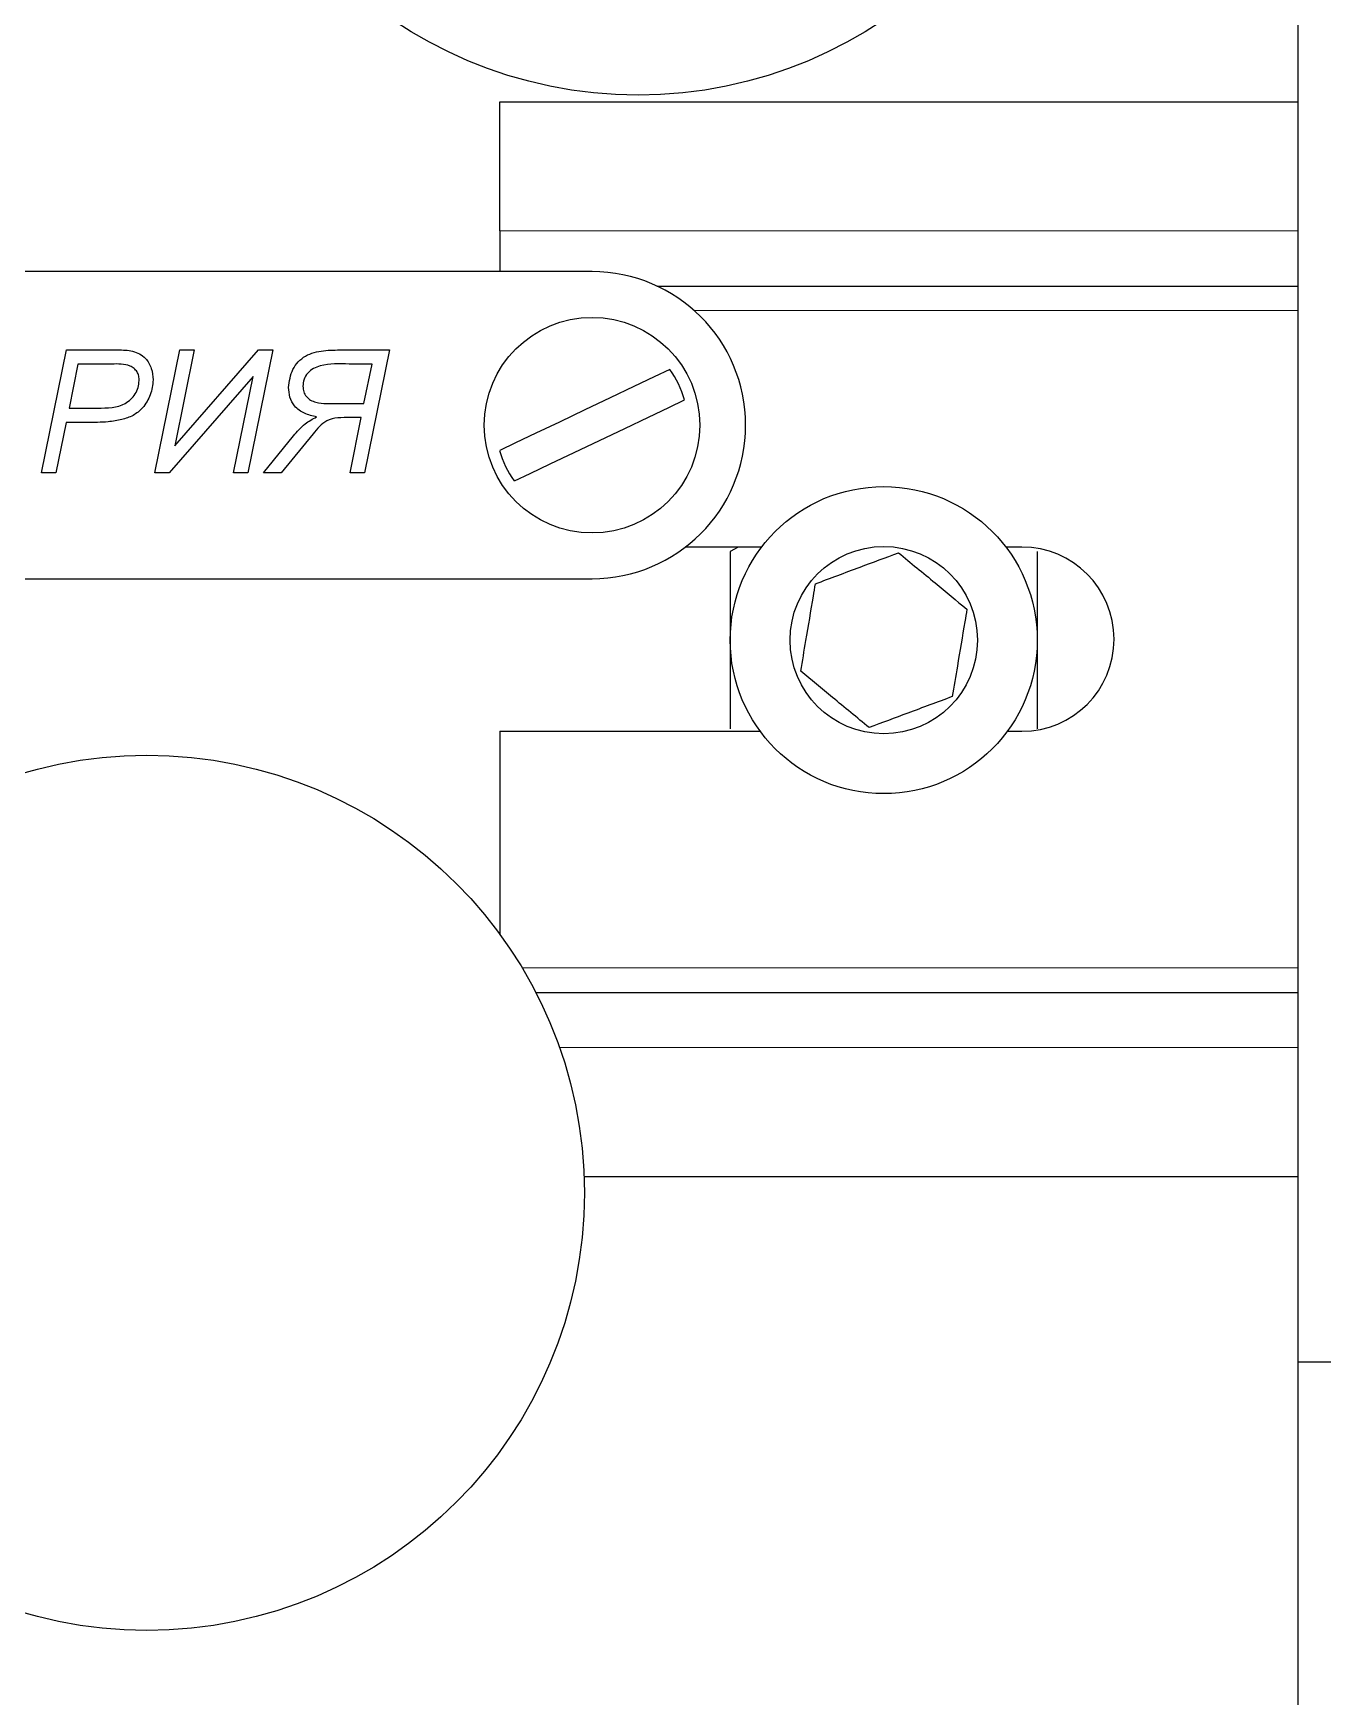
# Model space of a CAD drawing. Header units: millimetres. Extents: x 15 to 1184, y 5 to 836.
# Drawn here: x 581.02 to 589.42, y 654.62 to 665.45 of the extents above; entities that cross this region are included whole.
import ezdxf

# ---------------------------------------------------------------- set-up
doc = ezdxf.new("R2010")
doc.units = ezdxf.units.MM

msp = doc.modelspace()

# ---------------------------------------------------------------- linework, layer by layer
at = {"color": 7, "linetype": 'Continuous', "lineweight": 25}
for p, q in [((589.256, 656.799), (589.256, 665.799)), ((584.056, 665.005), (589.256, 665.005)), ((584.056, 664.165), (584.056, 665.005)), ((584.056, 664.165), (584.056, 663.899)), ((584.656, 663.899), (577.656, 663.899)), ((585.079, 663.805), (589.256, 663.805)), ((581.07, 662.589), (581.233, 663.389)), ((581.233, 663.389), (581.568, 663.389)), ((581.809, 662.589), (581.971, 663.389)), ((581.938, 662.765), (582.484, 663.389)), ((582.065, 663.389), (581.938, 662.765)), ((581.971, 663.389), (582.065, 663.389)), ((582.578, 663.389), (582.415, 662.589)), ((582.484, 663.389), (582.578, 663.389)), ((583.028, 663.389), (583.337, 663.389)), ((583.337, 663.389), (583.174, 662.589)), ((581.308, 663.297), (581.25, 663.01)), ((581.528, 663.297), (581.308, 663.297)), ((583.224, 663.297), (583.074, 663.297)), ((583.17, 663.041), (583.224, 663.297)), ((582.449, 663.215), (581.901, 662.589)), ((582.321, 662.589), (582.449, 663.215)), ((581.25, 663.01), (581.436, 663.01)), ((582.999, 663.041), (583.17, 663.041)), ((581.231, 662.917), (581.164, 662.589)), ((581.435, 662.917), (581.231, 662.917)), ((583.08, 662.589), (583.153, 662.948)), ((583.153, 662.948), (583.082, 662.948)), ((582.516, 662.589), (582.711, 662.829)), ((582.839, 662.842), (582.632, 662.589)), ((581.164, 662.589), (581.07, 662.589)), ((581.901, 662.589), (581.809, 662.589)), ((582.415, 662.589), (582.321, 662.589)), ((582.632, 662.589), (582.516, 662.589)), ((583.174, 662.589), (583.08, 662.589)), ((585.761, 662.105), (585.265, 662.105)), ((585.607, 662.105), (585.556, 662.076)), ((587.456, 662.105), (587.352, 662.105)), ((577.656, 661.899), (584.656, 661.899)), ((584.056, 660.905), (585.752, 660.905)), ((584.056, 660.905), (584.056, 659.582)), ((587.361, 660.905), (587.456, 660.905)), ((584.289, 659.205), (589.256, 659.205)), ((584.605, 658.005), (589.256, 658.005)), ((589.256, 656.799), (589.856, 656.799)), ((589.256, 654.499), (589.256, 656.799))]:
    msp.add_line(p, q, dxfattribs=at)
at = {"color": 8, "linetype": 'Continuous', "lineweight": 18}
for p, q in [((584.056, 664.165), (589.256, 664.165)), ((585.322, 663.645), (589.256, 663.645)), ((584.2, 659.365), (589.256, 659.365)), ((584.445, 658.845), (589.256, 658.845))]:
    msp.add_line(p, q, dxfattribs=at)
at = {"color": 7, "linetype": 'Continuous', "lineweight": 25, "flags": 128}
for points in [[(585.163, 663.262), (585.061, 663.213), (584.928, 663.15), (584.774, 663.077), (584.609, 662.998), (584.444, 662.919), (584.29, 662.846), (584.157, 662.783), (584.055, 662.734)], [(584.15, 662.536), (584.252, 662.584), (584.384, 662.647), (584.539, 662.721), (584.704, 662.799), (584.869, 662.878), (585.023, 662.951), (585.156, 663.015), (585.258, 663.063)]]:
    msp.add_lwpolyline(points, dxfattribs=at)
at = {"color": 7, "linetype": 'Continuous', "lineweight": 25}
for centre, radius in [((584.956, 667.899), 2.85), ((584.656, 662.899), 0.702), ((586.556, 661.499), 1), ((586.556, 661.499), 0.61), ((581.756, 657.899), 2.85)]:
    msp.add_circle(centre, radius, dxfattribs=at)
for centre, radius, start, end in [((584.656, 662.899), 1, 0, 90), ((584.656, 662.899), 0.624, 15.3039, 35.6257), ((584.656, 662.899), 1, 270, 0), ((584.656, 662.899), 0.624, 195.3039, 215.6257), ((587.456, 661.505), 0.6, 270, 90)]:
    msp.add_arc(centre, radius, start, end, dxfattribs=at)
for points, knots in [([(581.568, 663.389), (581.6, 663.389), (581.665, 663.389), (581.748, 663.344), (581.791, 663.27), (581.796, 663.22), (581.798, 663.194)], [0, 0, 0, 0, 0.28147, 0.559007, 0.77943, 1, 1, 1, 1]), ([(582.68, 663.145), (582.685, 663.186), (582.693, 663.247), (582.741, 663.313), (582.805, 663.365), (582.907, 663.388), (582.987, 663.389), (583.028, 663.389)], [0, 0, 0, 0, 0.248809, 0.374107, 0.499354, 0.748839, 1, 1, 1, 1]), ([(581.706, 663.189), (581.706, 663.199), (581.705, 663.219), (581.694, 663.247), (581.674, 663.27), (581.621, 663.3), (581.569, 663.298), (581.528, 663.297)], [0, 0, 0, 0, 0.1252641, 0.2503311, 0.3753418, 0.5005204, 1, 1, 1, 1]), ([(583.074, 663.297), (583.011, 663.299), (582.931, 663.302), (582.84, 663.27), (582.803, 663.24), (582.777, 663.199), (582.774, 663.167), (582.773, 663.152)], [0, 0, 0, 0, 0.500558, 0.625573, 0.750477, 0.875177, 1, 1, 1, 1]), ([(581.436, 663.01), (581.5, 663.011), (581.594, 663.012), (581.676, 663.088), (581.702, 663.143), (581.705, 663.174), (581.706, 663.189)], [0, 0, 0, 0, 0.499065, 0.748602, 0.874346, 1, 1, 1, 1]), ([(581.798, 663.194), (581.794, 663.161), (581.786, 663.095), (581.736, 663.014), (581.669, 662.958), (581.618, 662.943), (581.593, 662.935)], [0, 0, 0, 0, 0.279751, 0.559505, 0.779703, 1, 1, 1, 1]), ([(582.862, 662.953), (582.835, 662.959), (582.782, 662.971), (582.718, 663.016), (582.684, 663.08), (582.682, 663.124), (582.68, 663.145)], [0, 0, 0, 0, 0.280716, 0.559744, 0.779528, 1, 1, 1, 1]), ([(582.773, 663.152), (582.774, 663.14), (582.776, 663.116), (582.795, 663.084), (582.822, 663.06), (582.891, 663.036), (582.951, 663.039), (582.999, 663.041)], [0, 0, 0, 0, 0.124815, 0.249635, 0.374479, 0.499477, 1, 1, 1, 1]), ([(582.711, 662.829), (582.735, 662.857), (582.778, 662.908), (582.836, 662.939), (582.862, 662.953)], [0, 0, 0, 0, 0.561009, 1, 1, 1, 1]), ([(581.593, 662.935), (581.564, 662.93), (581.512, 662.919), (581.458, 662.918), (581.435, 662.917)], [0, 0, 0, 0, 0.5599468, 1, 1, 1, 1]), ([(583.082, 662.948), (583.027, 662.949), (582.928, 662.951), (582.866, 662.875), (582.839, 662.842)], [0, 0, 0, 0, 0.559034, 1, 1, 1, 1]), ([(585.556, 662.076), (585.556, 661.934), (585.556, 661.6), (585.556, 661.202), (585.556, 660.966), (585.556, 660.921)], [0, 0, 0, 0, 0.373281, 0.879972, 1, 1, 1, 1]), ([(586.111, 661.866), (586.208, 661.902), (586.389, 661.97), (586.569, 662.037), (586.652, 662.068)], [0, 0, 0, 0, 0.534686, 1, 1, 1, 1]), ([(586.652, 662.068), (586.732, 662.002), (586.881, 661.88), (587.029, 661.757), (587.097, 661.7)], [0, 0, 0, 0, 0.534686, 1, 1, 1, 1]), ([(587.556, 662.076), (587.556, 661.934), (587.556, 661.6), (587.556, 661.202), (587.556, 660.966), (587.556, 660.921)], [0, 0, 0, 0, 0.373281, 0.879972, 1, 1, 1, 1]), ([(586.016, 661.297), (586.027, 661.363), (586.053, 661.523), (586.087, 661.719), (586.107, 661.839), (586.111, 661.866)], [0, 0, 0, 0, 0.35196, 0.853172, 1, 1, 1, 1]), ([(587.097, 661.7), (587.093, 661.673), (587.073, 661.553), (587.04, 661.357), (587.013, 661.197), (587.002, 661.131)], [0, 0, 0, 0, 0.1468279, 0.6480395, 1, 1, 1, 1]), ([(586.461, 660.929), (586.381, 660.995), (586.232, 661.118), (586.084, 661.24), (586.016, 661.297)], [0, 0, 0, 0, 0.534686, 1, 1, 1, 1]), ([(587.002, 661.131), (586.905, 661.095), (586.724, 661.028), (586.544, 660.961), (586.461, 660.929)], [0, 0, 0, 0, 0.5346852, 1, 1, 1, 1])]:
    msp.add_open_spline(points, degree=3, knots=knots, dxfattribs=at)

doc.saveas('drawing.dxf')
